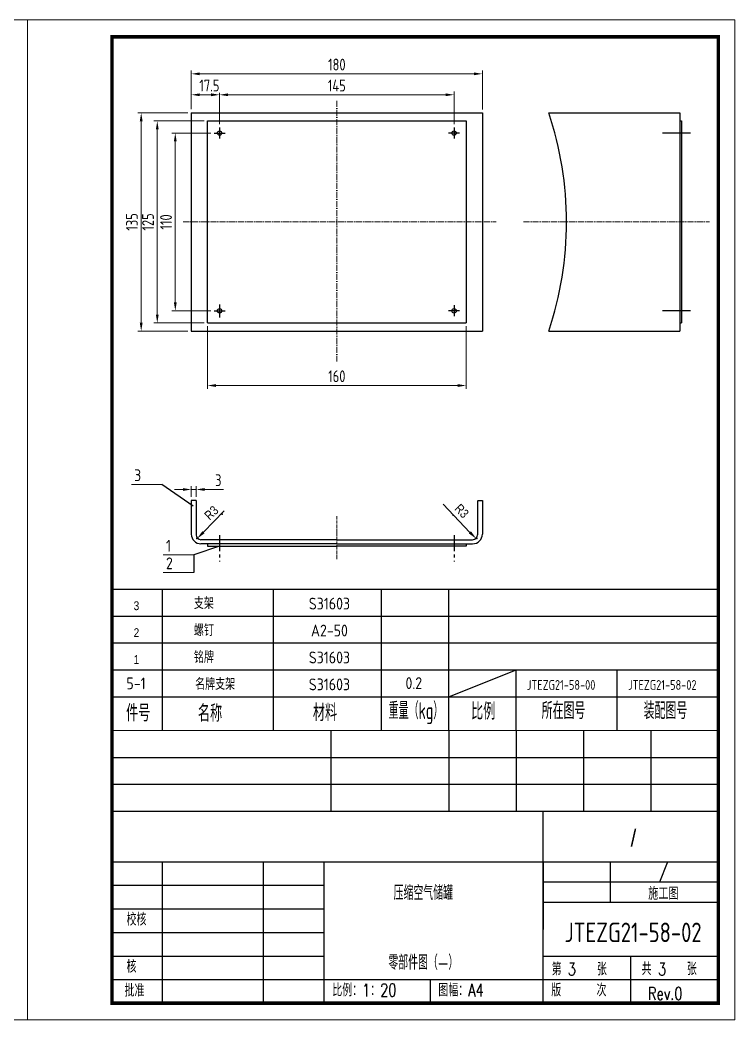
# Model space of a CAD drawing. Header units: millimetres. Extents: x 35105 to 454747, y -53554 to 1224.
# Drawn here: x 450502 to 454747, y -53554 to -47614 of the extents above; entities that cross this region are included whole.
import ezdxf
from ezdxf.enums import TextEntityAlignment as Align

# ---------------------------------------------------------------- set-up
doc = ezdxf.new("R2010")
doc.units = ezdxf.units.MM
doc.linetypes.add('ACAD_ISO10W100', pattern=[18, 12, -3, 0, -3])
doc.linetypes.add('CENTER', pattern=[50.8, 31.75, -6.35, 6.35, -6.35])
doc.layers.get('0').update_dxf_attribs({"lineweight": 18})
doc.layers.get('Defpoints').update_dxf_attribs({"lineweight": 18})
for name, color, linetype, lineweight in [('04细实线', 1, 'Continuous', 13), ('CAXA1', 1, 'CENTER', 18), ('中心线', 1, 'ACAD_ISO10W100', 18), ('中粗线', 4, 'Continuous', 35)]:
    doc.layers.add(name, color=color, linetype=linetype, lineweight=lineweight)
for name, color, linetype in [('12', 2, 'Continuous'), ('13', 3, 'Continuous'), ('16DIM', 3, 'Continuous'), ('BORDER', 7, 'Continuous'), ('DIM', 6, 'Continuous'), ('TXT', 3, 'Continuous'), ('标题栏', 3, 'Continuous')]:
    doc.layers.add(name, color=color, linetype=linetype)
doc.styles.add('HZ', font='gbenor.shx', dxfattribs={"width": 0.9, "bigfont": 'gbcbig.shx'})
doc.styles.add('PC_TEXTSTYLE', font='romans.shx', dxfattribs={"width": 0.8, "bigfont": 'hzfs.shx'})
doc.styles.add('SBHZ', font='tcc_simp.shx', dxfattribs={"width": 0.85, "bigfont": 'tcc_hzdx.shx'})
doc.dimstyles.new('LCR-1-20', dxfattribs={"dimscale": 20, "dimtxt": 3.5, "dimasz": 2.5, "dimexe": 1, "dimexo": 1, "dimgap": 1, "dimtad": 1, "dimdec": 1, "dimdsep": 46, "dimtxsty": 'HZ', "dimcen": 0, "dimclrd": 1, "dimclre": 1, "dimclrt": 1, "dimadec": 1, "dimazin": 2, "dimtm": 1e-09, "dimtfac": 0.5, "dimtdec": 1, "dimtmove": 0, "dimatfit": 3, "dimfxl": 1, "dimtfill": 1, "dimlwd": -1, "dimlwe": -1, "dimarcsym": 1})

# ---------------------------------------------------------------- blocks, each defined once
blk = doc.blocks.new('*D259')
at = {"color": 1, "transparency": 16777216}
for p, q in [((451634.2, -48285.2), (451403.9, -48285.2)), ((451423.9, -49291.2), (451423.9, -48335.2)), ((451634.2, -49341.2), (451403.9, -49341.2))]:
    blk.add_line(p, q, dxfattribs=at)
for points in [[(451415.5, -48335.2), (451432.2, -48335.2), (451423.9, -48285.2)], [(451415.5, -49291.2), (451432.2, -49291.2), (451423.9, -49341.2)]]:
    blk.add_solid(points, dxfattribs=at)
at = {"layer": 'Defpoints', "color": 0, "transparency": 16777216}
for p in [(451423.9, -48285.2), (451654.2, -48285.2), (451654.2, -49341.2)]:
    blk.add_point(p, dxfattribs=at)
at = {"color": 1, "transparency": 16777216, "insert": (451368.9, -48813.2), "char_height": 70, "attachment_point": 5, "rotation": 90, "style": 'HZ', "bg_fill": 3, "box_fill_scale": 1.1, "bg_fill_color": 256, "bg_fill_true_color": 13158600, "bg_fill_transparency": 4392824}
blk.add_mtext('110', dxfattribs=at)
blk = doc.blocks.new('*D260')
at = {"color": 1, "transparency": 16777216}
for p, q in [((451468.9, -50402.4), (451418.9, -50402.4)), ((451518.9, -50446.8), (451518.9, -50382.4)), ((451518.9, -50402.4), (451547.7, -50402.4)), ((451547.7, -50447), (451547.7, -50382.4)), ((451597.7, -50402.4), (451710.8, -50402.4))]:
    blk.add_line(p, q, dxfattribs=at)
for points in [[(451468.9, -50394.1), (451468.9, -50410.8), (451518.9, -50402.4)], [(451597.7, -50394.1), (451597.7, -50410.8), (451547.7, -50402.4)]]:
    blk.add_solid(points, dxfattribs=at)
at = {"layer": 'Defpoints', "color": 0, "transparency": 16777216}
for p in [(451547.7, -50402.4), (451518.9, -50466.8), (451547.7, -50467)]:
    blk.add_point(p, dxfattribs=at)
at = {"color": 1, "transparency": 16777216, "insert": (451679.3, -50347.4), "char_height": 70, "attachment_point": 5, "style": 'HZ', "bg_fill": 3, "box_fill_scale": 1.1, "bg_fill_color": 256, "bg_fill_true_color": 13158600, "bg_fill_transparency": 2229436}
blk.add_mtext('3', dxfattribs=at)
blk = doc.blocks.new('*D261')
at = {"color": 1, "transparency": 16777216}
for p, q in [((451518.9, -48038), (451518.9, -47913.5)), ((451568.9, -47933.5), (453196.9, -47933.5)), ((453246.9, -48145.2), (453246.9, -47913.5))]:
    blk.add_line(p, q, dxfattribs=at)
for points in [[(451568.9, -47925.2), (451568.9, -47941.9), (451518.9, -47933.5)], [(453196.9, -47925.2), (453196.9, -47941.9), (453246.9, -47933.5)]]:
    blk.add_solid(points, dxfattribs=at)
at = {"layer": 'Defpoints', "color": 0, "transparency": 16777216}
for p in [(453246.9, -47933.5), (451518.9, -48058), (453246.9, -48165.2)]:
    blk.add_point(p, dxfattribs=at)
at = {"color": 1, "transparency": 16777216, "insert": (452382.9, -47878.5), "char_height": 70, "attachment_point": 5, "style": 'HZ', "bg_fill": 3, "box_fill_scale": 1.1, "bg_fill_color": 256, "bg_fill_true_color": 13158600, "bg_fill_transparency": 4393434}
blk.add_mtext('180', dxfattribs=at)
blk = doc.blocks.new('*D262')
at = {"color": 1, "transparency": 16777216}
for p, q in [((453078.9, -48232.5), (453078.9, -48038)), ((451686.9, -48077), (451686.9, -48078)), ((451736.9, -48058), (453028.9, -48058))]:
    blk.add_line(p, q, dxfattribs=at)
for points in [[(451736.9, -48049.6), (451736.9, -48066.3), (451686.9, -48058)], [(453028.9, -48049.6), (453028.9, -48066.3), (453078.9, -48058)]]:
    blk.add_solid(points, dxfattribs=at)
at = {"layer": 'Defpoints', "color": 0, "transparency": 16777216}
for p in [(451686.9, -48057), (453078.9, -48058), (453078.9, -48252.5)]:
    blk.add_point(p, dxfattribs=at)
at = {"color": 1, "transparency": 16777216, "insert": (452382.9, -48003), "char_height": 70, "attachment_point": 5, "style": 'HZ', "bg_fill": 3, "box_fill_scale": 1.1, "bg_fill_color": 256, "bg_fill_true_color": 13158600, "bg_fill_transparency": 2232486}
blk.add_mtext('145', dxfattribs=at)
blk = doc.blocks.new('*D263')
at = {"color": 1, "transparency": 16777216}
for p, q in [((451518.9, -48143.8), (451518.9, -48038)), ((451686.9, -48232.5), (451686.9, -48038)), ((451568.9, -48058), (451636.9, -48058))]:
    blk.add_line(p, q, dxfattribs=at)
for points in [[(451568.9, -48049.6), (451568.9, -48066.3), (451518.9, -48058)], [(451636.9, -48049.6), (451636.9, -48066.3), (451686.9, -48058)]]:
    blk.add_solid(points, dxfattribs=at)
at = {"layer": 'Defpoints', "color": 0, "transparency": 16777216}
for p in [(451518.9, -48163.8), (451686.9, -48252.5)]:
    blk.add_point(p, dxfattribs=at)
at = {"color": 1, "transparency": 16777216, "insert": (451626.2, -48003), "char_height": 70, "attachment_point": 5, "style": 'HZ', "bg_fill": 3, "box_fill_scale": 1.1, "bg_fill_color": 256, "bg_fill_true_color": 13158600, "bg_fill_transparency": 2232846}
blk.add_mtext('17.5', dxfattribs=at)
at = {"layer": 'Defpoints', "color": 0, "transparency": 16777216}
blk.add_point((451686.9, -48058), dxfattribs=at)
blk = doc.blocks.new('*D264')
at = {"color": 1, "transparency": 16777216}
for p, q in [((451594.9, -48213.2), (451296.9, -48213.2)), ((451316.9, -48263.2), (451316.9, -49363.2)), ((451594.9, -49413.2), (451296.9, -49413.2))]:
    blk.add_line(p, q, dxfattribs=at)
for points in [[(451308.6, -48263.2), (451325.2, -48263.2), (451316.9, -48213.2)], [(451308.6, -49363.2), (451325.2, -49363.2), (451316.9, -49413.2)]]:
    blk.add_solid(points, dxfattribs=at)
at = {"layer": 'Defpoints', "color": 0, "transparency": 16777216}
for p in [(451614.9, -48213.2), (451316.9, -49413.2), (451614.9, -49413.2)]:
    blk.add_point(p, dxfattribs=at)
at = {"color": 1, "transparency": 16777216, "insert": (451261.9, -48813.2), "char_height": 70, "attachment_point": 5, "rotation": 90, "style": 'HZ', "bg_fill": 3, "box_fill_scale": 1.1, "bg_fill_color": 256, "bg_fill_true_color": 13158600, "bg_fill_transparency": 4396669}
blk.add_mtext('125', dxfattribs=at)
blk = doc.blocks.new('*D265')
at = {"color": 1, "transparency": 16777216}
for p, q in [((451614.9, -49433.2), (451614.9, -49804.9)), ((453150.9, -49433.2), (453150.9, -49804.9)), ((453100.9, -49784.9), (451664.9, -49784.9))]:
    blk.add_line(p, q, dxfattribs=at)
for points in [[(451664.9, -49776.6), (451664.9, -49793.2), (451614.9, -49784.9)], [(453100.9, -49776.6), (453100.9, -49793.2), (453150.9, -49784.9)]]:
    blk.add_solid(points, dxfattribs=at)
at = {"layer": 'Defpoints', "color": 0, "transparency": 16777216}
for p in [(451614.9, -49413.2), (453150.9, -49413.2), (451614.9, -49784.9)]:
    blk.add_point(p, dxfattribs=at)
at = {"color": 1, "transparency": 16777216, "insert": (452382.9, -49729.9), "char_height": 70, "attachment_point": 5, "style": 'HZ', "bg_fill": 3, "box_fill_scale": 1.1, "bg_fill_color": 256, "bg_fill_true_color": 13158600, "bg_fill_transparency": 4396164}
blk.add_mtext('160', dxfattribs=at)
blk = doc.blocks.new('*D266')
at = {"color": 1, "transparency": 16777216}
for p, q in [((451498.9, -48165.2), (451201.5, -48165.2)), ((451221.5, -48215.2), (451221.5, -49411.2)), ((451498.9, -49461.2), (451201.5, -49461.2))]:
    blk.add_line(p, q, dxfattribs=at)
for points in [[(451213.1, -48215.2), (451229.8, -48215.2), (451221.5, -48165.2)], [(451213.1, -49411.2), (451229.8, -49411.2), (451221.5, -49461.2)]]:
    blk.add_solid(points, dxfattribs=at)
at = {"layer": 'Defpoints', "color": 0, "transparency": 16777216}
for p in [(451518.9, -48165.2), (451221.5, -49461.2), (451518.9, -49461.2)]:
    blk.add_point(p, dxfattribs=at)
at = {"color": 1, "transparency": 16777216, "insert": (451166.5, -48813.2), "char_height": 70, "attachment_point": 5, "rotation": 90, "style": 'HZ', "bg_fill": 3, "box_fill_scale": 1.1, "bg_fill_color": 256, "bg_fill_true_color": 13158600, "bg_fill_transparency": 2233156}
blk.add_mtext('135', dxfattribs=at)

msp = doc.modelspace()

# ---------------------------------------------------------------- linework, layer by layer
at = {"color": 3}
msp.add_line((451047.38593, -51473.83396), (451047.38593, -51833.70516), dxfattribs=at)
for points in [[(446346.71864, -47613.70516), (450546.71864, -47613.70516), (450546.71864, -53553.70516), (446346.71864, -53553.70516)], [(450546.71864, -47613.70516), (454746.71864, -47613.70516), (454746.71864, -53553.70516), (450546.71864, -53553.70516)]]:
    msp.add_lwpolyline(points, close=True)
at = {"layer": '04细实线', "color": 3}
for p, q in [((451163.01239, -50371.87592), (451344.27955, -50371.87592)), ((451352.1028, -50790.63729), (451533.36996, -50790.63729)), ((451352.1028, -50894.86364), (451533.36996, -50894.86364))]:
    msp.add_line(p, q, dxfattribs=at)
at = {"layer": '04细实线', "color": 3, "lineweight": -3}
msp.add_line((453047.57911, -51633.7767), (453447.43601, -51473.83396), dxfattribs=at)
for points in [[(451347.27859, -51833.70516), (451347.27859, -50994.00574)], [(452007.728, -51833.70516), (452007.728, -50994.00574)], [(452647.72224, -51833.70516), (452647.72224, -50994.00574)], [(453047.57911, -51833.70516), (453047.57911, -50994.00574)], [(453447.43601, -51833.70516), (453447.43601, -51473.83396)], [(454048.1301, -51833.70516), (454048.1301, -51473.83396)], [(451047.38593, -51633.7767), (454647.91543, -51633.7767)]]:
    msp.add_lwpolyline(points, dxfattribs=at)
at = {"layer": '12'}
for p, q in [((451518.86408, -48165.18523), (453246.86408, -48165.18523)), ((453246.86408, -48165.18523), (453246.86408, -49461.18523)), ((453641.06331, -48165.18523), (454418.97976, -48165.18523)), ((454418.97976, -48165.18523), (454418.97976, -49461.18523)), ((451614.86408, -48213.18523), (453150.86408, -48213.18523)), ((453150.86408, -48213.18523), (453150.86408, -49413.18523)), ((454418.97976, -48213.18523), (454428.57976, -48213.18523)), ((454428.57976, -48213.18523), (454428.57976, -49413.18523)), ((451614.86408, -49413.18523), (453150.86408, -49413.18523)), ((454418.97976, -49413.18523), (454428.57976, -49413.18523)), ((451518.86408, -49461.18523), (453246.86408, -49461.18523)), ((453641.06331, -49461.18523), (454418.97976, -49461.18523)), ((453218.06408, -50466.99135), (453218.06408, -50671.87878)), ((453222.37142, -50466.99135), (453246.86408, -50466.99135)), ((453246.86408, -50466.99135), (453246.86408, -50667.57144)), ((452382.86408, -50700.67878), (451576.46408, -50700.67878)), ((452382.86408, -50725.17144), (451576.46408, -50725.17144)), ((452382.86408, -50725.17144), (451614.86408, -50725.17144)), ((451614.86408, -50725.17144), (451614.86408, -50739.45979)), ((452382.86408, -50700.67878), (453189.26408, -50700.67878)), ((452382.86408, -50725.17144), (453150.86408, -50725.17144)), ((452382.86408, -50725.17144), (453189.26408, -50725.17144)), ((453150.86408, -50725.17144), (453150.86408, -50739.45979)), ((451614.86408, -50739.45979), (452382.86408, -50739.45979)), ((453150.86408, -50739.45979), (452382.86408, -50739.45979))]:
    msp.add_line(p, q, dxfattribs=at)
for centre, radius, start, end in [((451711.77976, -48813.18523), 2035.2, 341.434036849, 18.565963151), ((451576.46408, -50667.57144), 57.6, 180, 270), ((453189.26408, -50667.57144), 57.6, 270, 0), ((451576.46408, -50671.87878), 28.8, 180, 270), ((453189.26408, -50671.87878), 28.8, 270, 0)]:
    msp.add_arc(centre, radius, start, end, dxfattribs=at)
for p in [(451551.39539, -50694.51554), (453214.33278, -50694.51554)]:
    msp.add_point(p, dxfattribs=at)
at = {"layer": '13'}
for p, q in [((453111.52096, -48285.18523), (453046.2072, -48285.18523)), ((454483.28525, -48285.18523), (454316.96233, -48285.18523)), ((451685.39452, -49341.18523), (451688.33364, -49341.18523)), ((451686.86408, -49302.80063), (451686.86408, -49380.39538)), ((451686.86408, -49342.65479), (451686.86408, -49339.71567)), ((453111.52096, -49341.18523), (453046.2072, -49341.18523)), ((453078.86408, -49308.52835), (453078.86408, -49373.84211)), ((454483.28525, -49341.18523), (454316.96233, -49341.18523))]:
    msp.add_line(p, q, dxfattribs=at)
at = {"layer": '13', "lineweight": -2}
for p, q in [((453014.16604, -50489.18994), (453173.09315, -50657.21059)), ((451714.28508, -50529.98011), (451591.41559, -50656.18274))]:
    msp.add_line(p, q, dxfattribs=at)
at = {"layer": '13', "color": 1, "linetype": 'CENTER', "ltscale": 3}
for p, q in [((451686.86408, -50673.70448), (451686.86408, -50829.71542)), ((453078.86408, -50673.70448), (453078.86408, -50829.71542))]:
    msp.add_line(p, q, dxfattribs=at)
at = {"layer": '13', "color": 3}
msp.add_line((451686.86408, -50739.45979), (451533.36996, -50790.63729), dxfattribs=at)
at = {"layer": '13'}
msp.add_circle((453078.86408, -49341.18523), 12.96, dxfattribs=at)
for p in [(451702.24073, -50548.75265), (453074.52532, -50554.59438)]:
    msp.add_point(p, dxfattribs=at)
for points in [[(451552.88588, -50694.62599), (451597.8228, -50662.60435), (451585.00838, -50649.76112)], [(453211.62285, -50695.65384), (453166.68594, -50663.63221), (453179.50036, -50650.78897)]]:
    msp.add_solid(points, dxfattribs=at)
at = {"layer": 'BORDER', "color": 4, "linetype": 'Continuous', "lineweight": -3, "ltscale": 5, "const_width": 20}
msp.add_lwpolyline([(451047.38635, -47713.70516), (454647.38635, -47713.70516), (454647.38635, -53453.70516), (451047.38635, -53453.70516)], close=True, dxfattribs=at)
at = {"layer": 'CAXA1', "ltscale": 0.5}
msp.add_line((452382.86408, -50561.17543), (452382.86408, -50816.18611), dxfattribs=at)
at = {"layer": 'DIM', "color": 3}
for p, q in [((451047.60735, -52313.70516), (454647.60735, -52313.70516)), ((453607.60735, -53453.70516), (453607.60735, -52313.70516)), ((451047.60735, -52613.70516), (454647.60735, -52613.70516)), ((452307.60735, -53453.70516), (452307.60735, -52613.70516))]:
    msp.add_line(p, q, dxfattribs=at)
at = {"layer": 'DIM', "color": 3, "const_width": 6}
msp.add_lwpolyline([(454647.38593, -51833.70516), (451047.38593, -51833.70516)], dxfattribs=at)
at = {"layer": 'TXT'}
for p, q in [((452347.60735, -51833.70516), (452347.60735, -52313.70516)), ((453047.60735, -51833.70516), (453047.60735, -52313.70516)), ((453447.60735, -51833.70516), (453447.60735, -52313.70516)), ((453847.60735, -51833.70516), (453847.60735, -52313.70516)), ((454247.60735, -51833.70516), (454247.60735, -52313.70516)), ((451047.60735, -51993.70516), (454647.60735, -51993.70516)), ((451047.60735, -52153.70516), (454647.60735, -52153.70516)), ((451347.60735, -53453.70516), (451347.60735, -52613.70516)), ((451947.60735, -53453.70516), (451947.60735, -52613.70516)), ((453607.60735, -52613.70516), (453607.60735, -53015.75217)), ((454007.60735, -52853.70516), (454007.60735, -52613.70516)), ((453607.60735, -52733.70516), (454647.53995, -52733.70516)), ((451047.60735, -52753.70516), (452307.60735, -52753.70516)), ((453607.60735, -52853.70516), (454647.60735, -52853.70516)), ((451047.60735, -52893.70516), (452307.60735, -52893.70516)), ((451047.60735, -53033.70516), (452307.60735, -53033.70516)), ((451047.60735, -53173.70516), (452307.60735, -53173.70516)), ((453607.60735, -53173.70516), (454647.60735, -53173.70516)), ((454127.60735, -53453.70516), (454127.60735, -53173.70516)), ((451047.60735, -53313.70516), (454647.60735, -53313.70516)), ((452937.04421, -53313.70516), (452937.04421, -53453.70516))]:
    msp.add_line(p, q, dxfattribs=at)
at = {"layer": '中心线', "ltscale": 3}
msp.add_line((453490.98854, -48813.18523), (454595.9373, -48813.18523), dxfattribs=at)
at = {"layer": '中粗线', "color": 3, "lineweight": -3}
for points in [[(451047.38593, -50994.00574), (454647.91543, -50994.00574)], [(451047.38593, -51153.94848), (454647.91543, -51153.94848)], [(451047.38593, -51313.89122), (454647.91543, -51313.89122)], [(451047.38593, -51473.83396), (454647.91543, -51473.83396)]]:
    msp.add_lwpolyline(points, dxfattribs=at)
at = {"layer": '标题栏'}
msp.add_line((451533.36996, -50790.63729), (451533.36996, -50894.86364), dxfattribs=at)

# ---------------------------------------------------------------- texts
at = {"layer": '04细实线', "color": 3, "style": 'HZ'}
for s, height, p in [('3', 70, (451179.53737, -50352.9088)), ('1', 70, (451368.62778, -50771.67017)), ('2', 70, (451368.62778, -50875.89652)), ('支架', 70, (451534.23913, -51113.07779)), ('螺钉', 70, (451534.23913, -51273.02053)), ('铭牌', 70, (451534.23913, -51432.96327)), ('名牌支架', 70, (451541.57078, -51592.90601)), ('件号', 100, (451131.94458, -51780.51681)), ('名称', 100, (451558.25413, -51781.91718)), ('材料', 100, (452240.62432, -51778.06325)), ('比例', 100, (453179.67872, -51770.3916))]:
    msp.add_text(s, height=height, dxfattribs=at).set_placement(p)
for s, p in [('S31603', (452338.96435, -51115.41678)), ('A2-50', (452338.96435, -51275.35952)), ('S31603', (452338.96435, -51435.30226)), ('5-1', (451191.01549, -51589.17556)), ('S31603', (452338.96435, -51595.245)), ('0.2', (452839.93977, -51587.73291))]:
    msp.add_text(s, height=70, dxfattribs=at).set_placement(p, align=Align.CENTER)
for s, width, p in [('重量（kg）', 0.7, (452690.20651, -51766.21544)), ('所在图号', 0.9, (453599.09789, -51766.21544)), ('装配图号', 0.9, (454204.44087, -51766.21544))]:
    msp.add_text(s, height=100, dxfattribs=dict(at, width=width)).set_placement(p)
at = {"layer": '16DIM', "color": 3, "char_height": 54.428134, "attachment_point": 5, "style": 'SBHZ'}
for insert, rotation in [((453124.71122, -50530.20368), 313.93713476), ((451638.42032, -50541.28081), 43.93713476)]:
    msp.add_mtext('R3', dxfattribs=dict(at, insert=insert, rotation=rotation))
at = {"layer": 'TXT'}
for s, height, style, width, p in [('3', 52.5, 'SBHZ', 0.85, (451176.72641, -51119.19307)), ('2', 52.5, 'SBHZ', 0.85, (451176.72641, -51279.13582)), ('1', 52.5, 'SBHZ', 0.85, (451176.72641, -51439.07856)), (' 校核', 75, 'PC_TEXTSTYLE', 0.75, (451095.98007, -52993.27075)), (' 核', 75, 'PC_TEXTSTYLE', 0.75, (451095.98007, -53273.27075)), ('第     张', 75, 'PC_TEXTSTYLE', 0.75, (453658.27956, -53288.63142)), ('3', 75, 'PC_TEXTSTYLE', 0.75, (453754.26787, -53288.63142)), ('共     张', 75, 'PC_TEXTSTYLE', 0.75, (454192.42592, -53287.25642)), ('3', 75, 'PC_TEXTSTYLE', 0.75, (454290.21193, -53288.63142)), ('批准', 75, 'PC_TEXTSTYLE', 0.75, (451122.455, -53415.58701)), ('比例：1：20', 75, 'PC_TEXTSTYLE', 0.75, (452355.98007, -53413.27075)), ('图幅：A4', 75, 'PC_TEXTSTYLE', 0.75, (452985.41693, -53413.27075)), ('版     次', 75, 'PC_TEXTSTYLE', 0.75, (453655.98007, -53413.27075)), ('Rev.0', 75, 'PC_TEXTSTYLE', 0.75, (454230.02297, -53434.2095))]:
    msp.add_text(s, height=height, dxfattribs=dict(at, style=style, width=width)).set_placement(p)
for s, height, style, width, p in [('JTEZG21-58-00', 58.0000019, 'HZ', 0.9, (453714.50287, -51563.43734)), ('JTEZG21-58-02', 58.0000019, 'HZ', 0.9, (454315.19696, -51563.43734)), ('/', 100, 'SBHZ', 0.9, (454143.84161, -52470.78391)), ('/', 75, 'PC_TEXTSTYLE', 0.8, (454321.52295, -52678.11757)), ('压缩空气储罐', 87.000003, 'HZ', 0.9, (452896.36422, -52793.28647)), ('施工图', 75, 'PC_TEXTSTYLE', 0.8, (454321.52295, -52798.11757)), ('JTEZG21-58-02', 116.0000038, 'HZ', 0.9, (454141.74108, -53033.02643)), ('零部件图（—）', 87.000003, 'HZ', 0.9, (452896.36422, -53207.08375))]:
    msp.add_text(s, height=height, dxfattribs=dict(at, style=style, width=width)).set_placement(p, align=Align.MIDDLE)

# ---------------------------------------------------------------- next in the draw order: dimensions: what is measured, and where the dimension line sits
dim = msp.add_linear_dim(base=(451423.87024, -48285.18523), p1=(451654.2072, -49341.18523), p2=(451654.2072, -48285.18523), angle=90, text='110', dimstyle='LCR-1-20')
dim.commit()
dim.dimension.update_dxf_attribs({"geometry": '*D259', "text_midpoint": (451368.87024, -48813.18523)})
dim = msp.add_linear_dim(base=(451547.66408, -50402.41886), p1=(451518.86408, -50466.80458), p2=(451547.66408, -50466.99135), text='3', dimstyle='LCR-1-20')
dim.commit()
dim.dimension.update_dxf_attribs({"geometry": '*D260', "text_midpoint": (451679.25139, -50402.41886), "dimtype": 160})

# ---------------------------------------------------------------- next in the draw order: linework, layer by layer
at = {"layer": '12'}
for p, q in [((451518.86408, -48165.18523), (451518.86408, -49461.18523)), ((451614.86408, -49413.18523), (451614.86408, -48213.18523)), ((451547.66408, -50466.99135), (451518.86408, -50466.99135)), ((451518.86408, -50466.99135), (451518.86408, -50667.57144)), ((451547.66408, -50466.99135), (451547.66408, -50671.87878))]:
    msp.add_line(p, q, dxfattribs=at)
at = {"layer": '13'}
for p, q in [((451654.2072, -48285.18523), (451719.52096, -48285.18523)), ((451654.2072, -49341.18523), (451719.52096, -49341.18523))]:
    msp.add_line(p, q, dxfattribs=at)
at = {"layer": '13', "color": 3}
msp.add_line((451530.55712, -50501.80611), (451344.27955, -50371.87592), dxfattribs=at)
at = {"layer": '13'}
msp.add_circle((451686.86408, -49341.18523), 12.96, dxfattribs=at)
at = {"layer": '中心线', "ltscale": 3}
msp.add_line((451470.14696, -48813.18523), (453329.496, -48813.18523), dxfattribs=at)

# ---------------------------------------------------------------- next in the draw order: dimensions: what is measured, and where the dimension line sits
dim = msp.add_linear_dim(base=(453246.86408, -47933.52122), p1=(451518.86408, -48057.95544), p2=(453246.86408, -48165.18523), text='180', dimstyle='LCR-1-20')
dim.commit()
dim.dimension.update_dxf_attribs({"geometry": '*D261', "text_midpoint": (452382.86408, -47878.52122)})

# ---------------------------------------------------------------- next in the draw order: dimensions: what is measured, and where the dimension line sits
dim = msp.add_linear_dim(base=(453078.86408, -48057.95544), p1=(451686.86408, -48056.96009), p2=(453078.86408, -48252.52835), text='145', dimstyle='LCR-1-20')
dim.commit()
dim.dimension.update_dxf_attribs({"geometry": '*D262', "text_midpoint": (452382.86408, -48002.95544)})

# ---------------------------------------------------------------- next in the draw order: linework, layer by layer
at = {"layer": '13'}
msp.add_line((453078.86408, -48252.52835), (453078.86408, -48317.84211), dxfattribs=at)
msp.add_circle((453078.86408, -48285.18523), 12.96, dxfattribs=at)
at = {"layer": '中心线', "ltscale": 3}
msp.add_line((452382.86408, -48094.18584), (452382.86408, -49642.57425), dxfattribs=at)

# ---------------------------------------------------------------- next in the draw order: dimensions: what is measured, and where the dimension line sits
dim = msp.add_linear_dim(base=(451686.86408, -48057.95544), p1=(451518.86408, -48163.82668), p2=(451686.86408, -48252.52835), text='17.5', dimstyle='LCR-1-20')
dim.commit()
dim.dimension.update_dxf_attribs({"geometry": '*D263', "text_midpoint": (451626.19317, -48057.95544), "dimtype": 160})

# ---------------------------------------------------------------- next in the draw order: linework, layer by layer
at = {"layer": '13'}
msp.add_line((451686.86408, -48252.52835), (451686.86408, -48317.84211), dxfattribs=at)
msp.add_circle((451686.86408, -48285.18523), 12.96, dxfattribs=at)

# ---------------------------------------------------------------- next in the draw order: dimensions: what is measured, and where the dimension line sits
dim = msp.add_linear_dim(base=(451316.88788, -49413.18523), p1=(451614.86408, -48213.18523), p2=(451614.86408, -49413.18523), angle=90, text='125', dimstyle='LCR-1-20')
dim.commit()
dim.dimension.update_dxf_attribs({"geometry": '*D264', "text_midpoint": (451261.88788, -48813.18523)})

# ---------------------------------------------------------------- next in the draw order: dimensions: what is measured, and where the dimension line sits
dim = msp.add_linear_dim(base=(451221.45523, -49461.18523), p1=(451518.86408, -48165.18523), p2=(451518.86408, -49461.18523), angle=90, text='135', dimstyle='LCR-1-20')
dim.commit()
dim.dimension.update_dxf_attribs({"geometry": '*D266', "text_midpoint": (451166.45523, -48813.18523)})
dim = msp.add_linear_dim(base=(451614.86408, -49784.90406), p1=(453150.86408, -49413.18523), p2=(451614.86408, -49413.18523), text='160', dimstyle='LCR-1-20')
dim.commit()
dim.dimension.update_dxf_attribs({"geometry": '*D265', "text_midpoint": (452382.86408, -49729.90406)})

doc.saveas('drawing.dxf')
